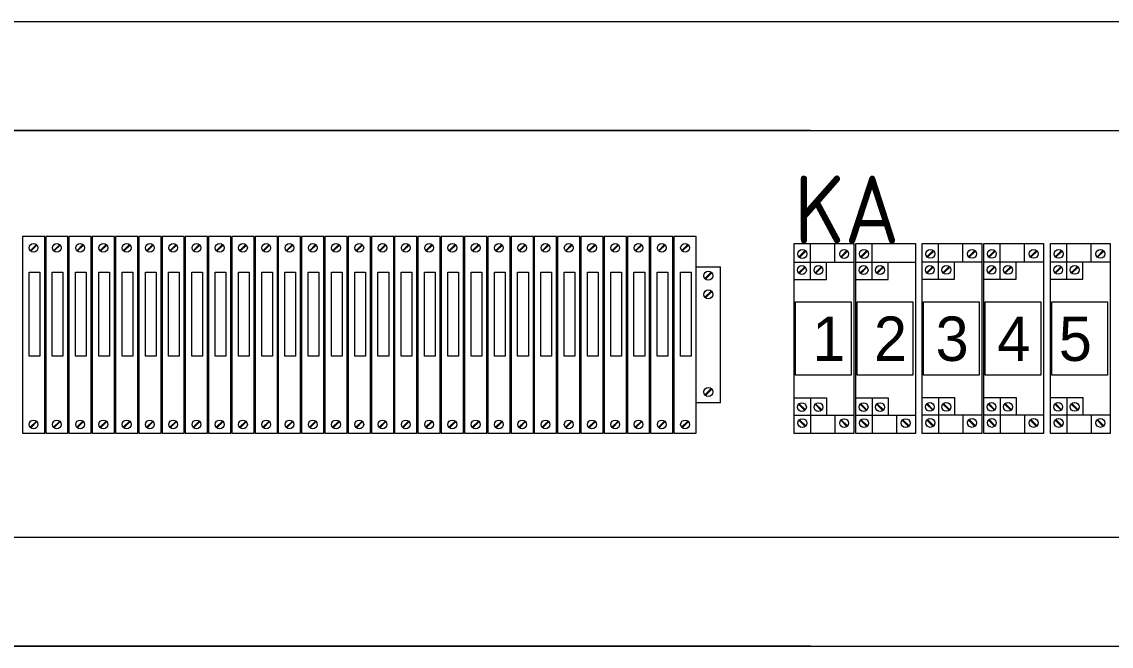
# Model space of a CAD drawing. Header units: millimetres. Extents: x 32721 to 72822, y 57624 to 123188.
# Drawn here: x 33314.6 to 33517.5, y 61780.2 to 61896.4 of the extents above; entities that cross this region are included whole.
import ezdxf

# ---------------------------------------------------------------- set-up
doc = ezdxf.new("R2010")
doc.units = ezdxf.units.MM
doc.header["$LTSCALE"] = 10
doc.layers.add('1轮廓实线层', color=7, linetype='Continuous', lineweight=18)
doc.layers.add('6文字层', color=3, linetype='Continuous', lineweight=18)
doc.styles.get("Standard").update_dxf_attribs({"font": 'isocp.shx', "width": 0.707, "bigfont": 'hztxt.shx'})
doc.styles.add('样式 1', font='SIMYOU.TTF', dxfattribs={"width": 0.75})

msp = doc.modelspace()

# ---------------------------------------------------------------- linework, layer by layer
at = {"layer": '1轮廓实线层'}
for p, q in [((33461.48, 61896.4), (33085.74, 61896.4)), ((33664.14, 61896.4), (33085.75, 61896.4)), ((33461.48, 61876.18), (33085.74, 61876.18)), ((33085.74, 61876.18), (33664.15, 61876.18)), ((33461.48, 61800.37), (33085.74, 61800.37)), ((33664.15, 61800.37), (33085.74, 61800.37)), ((33461.48, 61780.15), (33085.74, 61780.15)), ((33085.74, 61780.15), (33664.15, 61780.15))]:
    msp.add_line(p, q, dxfattribs=at)
at = {"layer": '1轮廓实线层', "lineweight": 13}
for p, q in [((33318.9, 61856.44), (33314.76, 61856.44)), ((33314.76, 61856.44), (33314.76, 61819.8)), ((33318.9, 61819.8), (33318.9, 61856.44)), ((33323.23, 61856.44), (33319.09, 61856.44)), ((33319.09, 61856.44), (33319.09, 61819.8)), ((33323.23, 61819.8), (33323.23, 61856.44)), ((33327.56, 61856.44), (33323.42, 61856.44)), ((33323.42, 61856.44), (33323.42, 61819.8)), ((33327.56, 61819.8), (33327.56, 61856.44)), ((33331.9, 61856.44), (33327.75, 61856.44)), ((33327.75, 61856.44), (33327.75, 61819.8)), ((33331.9, 61819.8), (33331.9, 61856.44)), ((33336.23, 61856.44), (33332.08, 61856.44)), ((33332.08, 61856.44), (33332.08, 61819.8)), ((33336.23, 61819.8), (33336.23, 61856.44)), ((33340.56, 61856.44), (33336.42, 61856.44)), ((33336.42, 61856.44), (33336.42, 61819.8)), ((33340.56, 61819.8), (33340.56, 61856.44)), ((33344.89, 61856.44), (33340.75, 61856.44)), ((33340.75, 61856.44), (33340.75, 61819.8)), ((33344.89, 61819.8), (33344.89, 61856.44)), ((33349.22, 61856.44), (33345.08, 61856.44)), ((33345.08, 61856.44), (33345.08, 61819.8)), ((33349.22, 61819.8), (33349.22, 61856.44)), ((33353.55, 61856.44), (33349.41, 61856.44)), ((33349.41, 61856.44), (33349.41, 61819.8)), ((33353.55, 61819.8), (33353.55, 61856.44)), ((33357.89, 61856.44), (33353.74, 61856.44)), ((33353.74, 61856.44), (33353.74, 61819.8)), ((33357.89, 61819.8), (33357.89, 61856.44)), ((33362.22, 61856.44), (33358.07, 61856.44)), ((33358.07, 61856.44), (33358.07, 61819.8)), ((33362.22, 61819.8), (33362.22, 61856.44)), ((33366.55, 61856.44), (33362.4, 61856.44)), ((33362.4, 61856.44), (33362.4, 61819.8)), ((33366.55, 61819.8), (33366.55, 61856.44)), ((33370.88, 61856.44), (33366.74, 61856.44)), ((33366.74, 61856.44), (33366.74, 61819.8)), ((33370.88, 61819.8), (33370.88, 61856.44)), ((33375.21, 61856.44), (33371.07, 61856.44)), ((33371.07, 61856.44), (33371.07, 61819.8)), ((33375.21, 61819.8), (33375.21, 61856.44)), ((33379.54, 61856.44), (33375.4, 61856.44)), ((33375.4, 61856.44), (33375.4, 61819.8)), ((33379.54, 61819.8), (33379.54, 61856.44)), ((33383.88, 61856.44), (33379.73, 61856.44)), ((33379.73, 61856.44), (33379.73, 61819.8)), ((33383.88, 61819.8), (33383.88, 61856.44)), ((33388.21, 61856.44), (33384.06, 61856.44)), ((33384.06, 61856.44), (33384.06, 61819.8)), ((33388.21, 61819.8), (33388.21, 61856.44)), ((33392.54, 61856.44), (33388.39, 61856.44)), ((33388.39, 61856.44), (33388.39, 61819.8)), ((33392.54, 61819.8), (33392.54, 61856.44)), ((33396.87, 61856.44), (33392.73, 61856.44)), ((33392.73, 61856.44), (33392.73, 61819.8)), ((33396.87, 61819.8), (33396.87, 61856.44)), ((33401.21, 61856.44), (33397.07, 61856.44)), ((33397.07, 61856.44), (33397.07, 61819.8)), ((33401.21, 61819.8), (33401.21, 61856.44)), ((33405.55, 61856.44), (33401.4, 61856.44)), ((33401.4, 61856.44), (33401.4, 61819.8)), ((33405.55, 61819.8), (33405.55, 61856.44)), ((33409.88, 61856.44), (33405.73, 61856.44)), ((33405.73, 61856.44), (33405.73, 61819.8)), ((33409.88, 61819.8), (33409.88, 61856.44)), ((33414.21, 61856.44), (33410.06, 61856.44)), ((33410.06, 61856.44), (33410.06, 61819.8)), ((33414.21, 61819.8), (33414.21, 61856.44)), ((33418.54, 61856.44), (33414.4, 61856.44)), ((33414.4, 61856.44), (33414.4, 61819.8)), ((33418.54, 61819.8), (33418.54, 61856.44)), ((33422.87, 61856.44), (33418.73, 61856.44)), ((33418.73, 61856.44), (33418.73, 61819.8)), ((33422.87, 61819.8), (33422.87, 61856.44)), ((33427.2, 61856.44), (33423.06, 61856.44)), ((33423.06, 61856.44), (33423.06, 61819.8)), ((33427.2, 61819.8), (33427.2, 61856.44)), ((33431.53, 61856.44), (33427.39, 61856.44)), ((33427.39, 61856.44), (33427.39, 61819.8)), ((33431.53, 61819.8), (33431.53, 61856.44)), ((33435.87, 61856.44), (33431.72, 61856.44)), ((33431.72, 61856.44), (33431.72, 61819.8)), ((33435.87, 61819.8), (33435.87, 61856.44)), ((33440.2, 61856.44), (33436.05, 61856.44)), ((33436.05, 61856.44), (33436.05, 61819.8)), ((33440.2, 61819.8), (33440.2, 61856.44)), ((33316.2, 61853.78), (33317.36, 61854.94)), ((33316.3, 61853.68), (33317.46, 61854.84)), ((33320.53, 61853.78), (33321.69, 61854.94)), ((33320.63, 61853.68), (33321.79, 61854.84)), ((33324.86, 61853.78), (33326.02, 61854.94)), ((33324.96, 61853.68), (33326.12, 61854.84)), ((33329.19, 61853.78), (33330.35, 61854.94)), ((33329.29, 61853.68), (33330.46, 61854.84)), ((33333.52, 61853.78), (33334.69, 61854.94)), ((33333.63, 61853.68), (33334.79, 61854.84)), ((33337.86, 61853.78), (33339.02, 61854.94)), ((33337.96, 61853.68), (33339.12, 61854.84)), ((33342.19, 61853.78), (33343.35, 61854.94)), ((33342.29, 61853.68), (33343.45, 61854.84)), ((33346.52, 61853.78), (33347.68, 61854.94)), ((33346.62, 61853.68), (33347.78, 61854.84)), ((33350.85, 61853.78), (33352.01, 61854.94)), ((33350.95, 61853.68), (33352.11, 61854.84)), ((33355.18, 61853.78), (33356.34, 61854.94)), ((33355.28, 61853.68), (33356.45, 61854.84)), ((33359.51, 61853.78), (33360.68, 61854.94)), ((33359.62, 61853.68), (33360.78, 61854.84)), ((33363.85, 61853.78), (33365.01, 61854.94)), ((33363.95, 61853.68), (33365.11, 61854.84)), ((33368.18, 61853.78), (33369.34, 61854.94)), ((33368.28, 61853.68), (33369.44, 61854.84)), ((33372.51, 61853.78), (33373.67, 61854.94)), ((33372.61, 61853.68), (33373.77, 61854.84)), ((33376.84, 61853.78), (33378, 61854.94)), ((33376.94, 61853.68), (33378.1, 61854.84)), ((33381.17, 61853.78), (33382.33, 61854.94)), ((33381.27, 61853.68), (33382.44, 61854.84)), ((33385.5, 61853.78), (33386.66, 61854.94)), ((33385.61, 61853.68), (33386.77, 61854.84)), ((33389.83, 61853.78), (33391, 61854.94)), ((33389.94, 61853.68), (33391.1, 61854.84)), ((33394.17, 61853.78), (33395.33, 61854.94)), ((33394.27, 61853.68), (33395.43, 61854.84)), ((33398.51, 61853.78), (33399.67, 61854.94)), ((33398.61, 61853.68), (33399.77, 61854.84)), ((33402.84, 61853.78), (33404, 61854.94)), ((33402.94, 61853.68), (33404.11, 61854.84)), ((33407.17, 61853.78), (33408.33, 61854.94)), ((33407.28, 61853.68), (33408.44, 61854.84)), ((33411.5, 61853.78), (33412.67, 61854.94)), ((33411.61, 61853.68), (33412.77, 61854.84)), ((33415.84, 61853.78), (33417, 61854.94)), ((33415.94, 61853.68), (33417.1, 61854.84)), ((33420.17, 61853.78), (33421.33, 61854.94)), ((33420.27, 61853.68), (33421.43, 61854.84)), ((33424.5, 61853.78), (33425.66, 61854.94)), ((33424.6, 61853.68), (33425.76, 61854.84)), ((33428.83, 61853.78), (33429.99, 61854.94)), ((33428.93, 61853.68), (33430.09, 61854.84)), ((33433.16, 61853.78), (33434.32, 61854.94)), ((33433.26, 61853.68), (33434.43, 61854.84)), ((33437.49, 61853.78), (33438.66, 61854.94)), ((33437.6, 61853.68), (33438.76, 61854.84)), ((33458.46, 61855.12), (33469.58, 61855.12)), ((33458.46, 61819.74), (33458.46, 61855.12)), ((33461.51, 61852.24), (33461.51, 61855.12)), ((33466.02, 61851.66), (33466.02, 61855.12)), ((33469.58, 61855.12), (33469.58, 61819.74)), ((33469.93, 61855.12), (33481.05, 61855.12)), ((33469.93, 61819.74), (33469.93, 61855.12)), ((33472.98, 61852.24), (33472.98, 61855.12)), ((33481.05, 61855.12), (33481.05, 61819.74)), ((33482.28, 61855.14), (33493.4, 61855.14)), ((33482.28, 61819.76), (33482.28, 61855.14)), ((33485.33, 61852.27), (33485.33, 61855.14)), ((33489.83, 61851.69), (33489.83, 61855.14)), ((33493.4, 61855.14), (33493.4, 61819.76)), ((33493.75, 61855.14), (33504.87, 61855.14)), ((33493.75, 61819.76), (33493.75, 61855.14)), ((33496.8, 61852.27), (33496.8, 61855.14)), ((33501.31, 61851.69), (33501.31, 61855.14)), ((33504.87, 61855.14), (33504.87, 61819.76)), ((33506.18, 61855.14), (33517.3, 61855.14)), ((33506.18, 61819.76), (33506.18, 61855.14)), ((33509.23, 61852.27), (33509.23, 61855.14)), ((33513.73, 61851.69), (33513.73, 61855.14)), ((33517.3, 61855.14), (33517.3, 61819.76)), ((33459.34, 61852.64), (33460.5, 61853.8)), ((33459.44, 61852.53), (33460.6, 61853.7)), ((33461.51, 61848.45), (33461.51, 61852.24)), ((33467.11, 61852.64), (33468.27, 61853.8)), ((33467.21, 61852.53), (33468.37, 61853.7)), ((33470.81, 61852.64), (33471.97, 61853.8)), ((33470.91, 61852.53), (33472.07, 61853.7)), ((33472.98, 61848.45), (33472.98, 61852.24)), ((33483.16, 61852.66), (33484.32, 61853.82)), ((33483.26, 61852.56), (33484.42, 61853.72)), ((33485.33, 61848.48), (33485.33, 61852.27)), ((33490.93, 61852.66), (33492.09, 61853.82)), ((33491.03, 61852.56), (33492.19, 61853.72)), ((33494.63, 61852.66), (33495.79, 61853.82)), ((33494.73, 61852.56), (33495.89, 61853.72)), ((33496.8, 61848.48), (33496.8, 61852.27)), ((33502.4, 61852.66), (33503.56, 61853.82)), ((33502.5, 61852.56), (33503.67, 61853.72)), ((33507.05, 61852.66), (33508.22, 61853.82)), ((33507.16, 61852.56), (33508.32, 61853.72)), ((33509.23, 61848.48), (33509.23, 61852.27)), ((33514.83, 61852.66), (33515.99, 61853.82)), ((33514.93, 61852.56), (33516.09, 61853.72)), ((33440.2, 61850.75), (33444.75, 61850.75)), ((33440.2, 61825.48), (33440.2, 61850.75)), ((33444.75, 61825.48), (33444.75, 61850.75)), ((33458.46, 61851.66), (33469.58, 61851.66)), ((33459.26, 61849.65), (33460.42, 61850.81)), ((33459.36, 61849.55), (33460.53, 61850.71)), ((33462.33, 61849.65), (33463.49, 61850.81)), ((33462.43, 61849.55), (33463.59, 61850.71)), ((33464.46, 61848.45), (33464.46, 61851.66)), ((33469.93, 61851.66), (33481.05, 61851.66)), ((33470.74, 61849.65), (33471.9, 61850.81)), ((33470.84, 61849.55), (33472, 61850.71)), ((33473.8, 61849.65), (33474.96, 61850.81)), ((33473.9, 61849.55), (33475.06, 61850.71)), ((33475.94, 61848.45), (33475.94, 61851.66)), ((33482.28, 61851.69), (33493.4, 61851.69)), ((33483.08, 61849.68), (33484.24, 61850.84)), ((33483.18, 61849.58), (33484.34, 61850.74)), ((33486.14, 61849.68), (33487.31, 61850.84)), ((33486.25, 61849.58), (33487.41, 61850.74)), ((33488.28, 61848.48), (33488.28, 61851.69)), ((33493.75, 61851.69), (33504.87, 61851.69)), ((33494.55, 61849.68), (33495.72, 61850.84)), ((33494.66, 61849.58), (33495.82, 61850.74)), ((33497.62, 61849.68), (33498.78, 61850.84)), ((33497.72, 61849.58), (33498.88, 61850.74)), ((33499.75, 61848.48), (33499.75, 61851.69)), ((33506.18, 61851.69), (33517.3, 61851.69)), ((33506.98, 61849.68), (33508.14, 61850.84)), ((33507.08, 61849.58), (33508.24, 61850.74)), ((33510.04, 61849.68), (33511.2, 61850.84)), ((33510.14, 61849.58), (33511.31, 61850.74)), ((33512.18, 61848.48), (33512.18, 61851.69)), ((33441.84, 61848.6), (33443, 61849.76)), ((33441.94, 61848.49), (33443.1, 61849.66)), ((33458.46, 61848.45), (33464.46, 61848.45)), ((33469.93, 61848.45), (33475.94, 61848.45)), ((33482.28, 61848.48), (33488.28, 61848.48)), ((33493.75, 61848.48), (33499.75, 61848.48)), ((33506.18, 61848.48), (33512.18, 61848.48)), ((33441.84, 61845.12), (33443, 61846.28)), ((33441.94, 61845.02), (33443.1, 61846.18)), ((33441.84, 61826.95), (33443, 61828.12)), ((33441.94, 61826.85), (33443.1, 61828.01)), ((33458.46, 61826.4), (33464.46, 61826.4)), ((33461.51, 61826.4), (33461.51, 61822.61)), ((33464.46, 61826.4), (33464.46, 61823.19)), ((33469.93, 61826.4), (33475.94, 61826.4)), ((33472.98, 61826.4), (33472.98, 61822.61)), ((33475.94, 61826.4), (33475.94, 61823.19)), ((33482.28, 61826.43), (33488.28, 61826.43)), ((33485.33, 61826.43), (33485.33, 61822.64)), ((33488.28, 61826.43), (33488.28, 61823.22)), ((33493.75, 61826.43), (33499.75, 61826.43)), ((33496.8, 61826.43), (33496.8, 61822.64)), ((33499.75, 61826.43), (33499.75, 61823.22)), ((33506.18, 61826.43), (33512.18, 61826.43)), ((33509.23, 61826.43), (33509.23, 61822.64)), ((33512.18, 61826.43), (33512.18, 61823.22)), ((33444.75, 61825.48), (33440.2, 61825.48)), ((33459.26, 61825.2), (33460.42, 61824.04)), ((33459.36, 61825.3), (33460.53, 61824.14)), ((33462.33, 61825.2), (33463.49, 61824.04)), ((33462.43, 61825.3), (33463.59, 61824.14)), ((33470.74, 61825.2), (33471.9, 61824.04)), ((33470.84, 61825.3), (33472, 61824.14)), ((33473.8, 61825.2), (33474.96, 61824.04)), ((33473.9, 61825.3), (33475.06, 61824.14)), ((33483.08, 61825.23), (33484.24, 61824.07)), ((33483.18, 61825.33), (33484.34, 61824.17)), ((33486.14, 61825.23), (33487.31, 61824.07)), ((33486.25, 61825.33), (33487.41, 61824.17)), ((33494.55, 61825.23), (33495.72, 61824.07)), ((33494.66, 61825.33), (33495.82, 61824.17)), ((33497.62, 61825.23), (33498.78, 61824.07)), ((33497.72, 61825.33), (33498.88, 61824.17)), ((33506.98, 61825.23), (33508.14, 61824.07)), ((33507.08, 61825.33), (33508.24, 61824.17)), ((33510.04, 61825.23), (33511.2, 61824.07)), ((33510.14, 61825.33), (33511.31, 61824.17)), ((33316.2, 61820.91), (33317.36, 61822.07)), ((33316.3, 61820.8), (33317.46, 61821.97)), ((33320.53, 61820.91), (33321.69, 61822.07)), ((33320.63, 61820.8), (33321.79, 61821.97)), ((33324.86, 61820.91), (33326.02, 61822.07)), ((33324.96, 61820.8), (33326.12, 61821.97)), ((33329.19, 61820.91), (33330.35, 61822.07)), ((33329.29, 61820.8), (33330.46, 61821.97)), ((33333.52, 61820.91), (33334.69, 61822.07)), ((33333.63, 61820.8), (33334.79, 61821.97)), ((33337.86, 61820.91), (33339.02, 61822.07)), ((33337.96, 61820.8), (33339.12, 61821.97)), ((33342.19, 61820.91), (33343.35, 61822.07)), ((33342.29, 61820.8), (33343.45, 61821.97)), ((33346.52, 61820.91), (33347.68, 61822.07)), ((33346.62, 61820.8), (33347.78, 61821.97)), ((33350.85, 61820.91), (33352.01, 61822.07)), ((33350.95, 61820.8), (33352.11, 61821.97)), ((33355.18, 61820.91), (33356.34, 61822.07)), ((33355.28, 61820.8), (33356.45, 61821.97)), ((33359.51, 61820.91), (33360.68, 61822.07)), ((33359.62, 61820.8), (33360.78, 61821.97)), ((33363.85, 61820.91), (33365.01, 61822.07)), ((33363.95, 61820.8), (33365.11, 61821.97)), ((33368.18, 61820.91), (33369.34, 61822.07)), ((33368.28, 61820.8), (33369.44, 61821.97)), ((33372.51, 61820.91), (33373.67, 61822.07)), ((33372.61, 61820.8), (33373.77, 61821.97)), ((33376.84, 61820.91), (33378, 61822.07)), ((33376.94, 61820.8), (33378.1, 61821.97)), ((33381.17, 61820.91), (33382.33, 61822.07)), ((33381.27, 61820.8), (33382.44, 61821.97)), ((33385.5, 61820.91), (33386.66, 61822.07)), ((33385.61, 61820.8), (33386.77, 61821.97)), ((33389.83, 61820.91), (33391, 61822.07)), ((33389.94, 61820.8), (33391.1, 61821.97)), ((33394.17, 61820.91), (33395.33, 61822.07)), ((33394.27, 61820.8), (33395.43, 61821.97)), ((33398.51, 61820.91), (33399.67, 61822.07)), ((33398.61, 61820.8), (33399.77, 61821.97)), ((33402.84, 61820.91), (33404, 61822.07)), ((33402.94, 61820.8), (33404.11, 61821.97)), ((33407.17, 61820.91), (33408.33, 61822.07)), ((33407.28, 61820.8), (33408.44, 61821.97)), ((33411.5, 61820.91), (33412.67, 61822.07)), ((33411.61, 61820.8), (33412.77, 61821.97)), ((33415.84, 61820.91), (33417, 61822.07)), ((33415.94, 61820.8), (33417.1, 61821.97)), ((33420.17, 61820.91), (33421.33, 61822.07)), ((33420.27, 61820.8), (33421.43, 61821.97)), ((33424.5, 61820.91), (33425.66, 61822.07)), ((33424.6, 61820.8), (33425.76, 61821.97)), ((33428.83, 61820.91), (33429.99, 61822.07)), ((33428.93, 61820.8), (33430.09, 61821.97)), ((33433.16, 61820.91), (33434.32, 61822.07)), ((33433.26, 61820.8), (33434.43, 61821.97)), ((33437.49, 61820.91), (33438.66, 61822.07)), ((33437.6, 61820.8), (33438.76, 61821.97)), ((33458.46, 61823.19), (33469.58, 61823.19)), ((33459.34, 61822.22), (33460.5, 61821.06)), ((33459.44, 61822.32), (33460.6, 61821.16)), ((33461.51, 61822.61), (33461.51, 61819.74)), ((33466.02, 61823.19), (33466.02, 61819.74)), ((33467.11, 61822.22), (33468.27, 61821.06)), ((33467.21, 61822.32), (33468.37, 61821.16)), ((33469.93, 61823.19), (33481.05, 61823.19)), ((33470.81, 61822.22), (33471.97, 61821.06)), ((33470.91, 61822.32), (33472.07, 61821.16)), ((33472.98, 61822.61), (33472.98, 61819.74)), ((33477.49, 61823.19), (33477.49, 61819.74)), ((33478.58, 61822.22), (33479.75, 61821.06)), ((33478.69, 61822.32), (33479.85, 61821.16)), ((33482.28, 61823.22), (33493.4, 61823.22)), ((33483.16, 61822.25), (33484.32, 61821.08)), ((33483.26, 61822.35), (33484.42, 61821.19)), ((33485.33, 61822.64), (33485.33, 61819.76)), ((33489.83, 61823.22), (33489.83, 61819.76)), ((33490.93, 61822.25), (33492.09, 61821.08)), ((33491.03, 61822.35), (33492.19, 61821.19)), ((33493.75, 61823.22), (33504.87, 61823.22)), ((33494.63, 61822.25), (33495.79, 61821.08)), ((33494.73, 61822.35), (33495.89, 61821.19)), ((33496.8, 61822.64), (33496.8, 61819.76)), ((33501.31, 61823.22), (33501.31, 61819.76)), ((33502.4, 61822.25), (33503.56, 61821.08)), ((33502.5, 61822.35), (33503.67, 61821.19)), ((33506.18, 61823.22), (33517.3, 61823.22)), ((33507.05, 61822.25), (33508.22, 61821.08)), ((33507.16, 61822.35), (33508.32, 61821.19)), ((33509.23, 61822.64), (33509.23, 61819.76)), ((33513.73, 61823.22), (33513.73, 61819.76)), ((33514.83, 61822.25), (33515.99, 61821.08)), ((33514.93, 61822.35), (33516.09, 61821.19)), ((33314.76, 61819.8), (33318.9, 61819.8)), ((33319.09, 61819.8), (33323.23, 61819.8)), ((33323.42, 61819.8), (33327.56, 61819.8)), ((33327.75, 61819.8), (33331.9, 61819.8)), ((33332.08, 61819.8), (33336.23, 61819.8)), ((33336.42, 61819.8), (33340.56, 61819.8)), ((33340.75, 61819.8), (33344.89, 61819.8)), ((33345.08, 61819.8), (33349.22, 61819.8)), ((33349.41, 61819.8), (33353.55, 61819.8)), ((33353.74, 61819.8), (33357.89, 61819.8)), ((33358.07, 61819.8), (33362.22, 61819.8)), ((33362.4, 61819.8), (33366.55, 61819.8)), ((33366.74, 61819.8), (33370.88, 61819.8)), ((33371.07, 61819.8), (33375.21, 61819.8)), ((33375.4, 61819.8), (33379.54, 61819.8)), ((33379.73, 61819.8), (33383.88, 61819.8)), ((33384.06, 61819.8), (33388.21, 61819.8)), ((33388.39, 61819.8), (33392.54, 61819.8)), ((33392.73, 61819.8), (33396.87, 61819.8)), ((33397.07, 61819.8), (33401.21, 61819.8)), ((33401.4, 61819.8), (33405.55, 61819.8)), ((33405.73, 61819.8), (33409.88, 61819.8)), ((33410.06, 61819.8), (33414.21, 61819.8)), ((33414.4, 61819.8), (33418.54, 61819.8)), ((33418.73, 61819.8), (33422.87, 61819.8)), ((33423.06, 61819.8), (33427.2, 61819.8)), ((33427.39, 61819.8), (33431.53, 61819.8)), ((33431.72, 61819.8), (33435.87, 61819.8)), ((33436.05, 61819.8), (33440.2, 61819.8)), ((33469.58, 61819.74), (33458.46, 61819.74)), ((33481.05, 61819.74), (33469.93, 61819.74)), ((33493.4, 61819.76), (33482.28, 61819.76)), ((33504.87, 61819.76), (33493.75, 61819.76)), ((33517.3, 61819.76), (33506.18, 61819.76))]:
    msp.add_line(p, q, dxfattribs=at)
for points in [[(33315.98, 61849.79), (33317.97, 61849.79), (33317.97, 61834.15), (33315.98, 61834.15)], [(33320.31, 61849.79), (33322.3, 61849.79), (33322.3, 61834.15), (33320.31, 61834.15)], [(33324.64, 61849.79), (33326.64, 61849.79), (33326.64, 61834.15), (33324.64, 61834.15)], [(33328.97, 61849.79), (33330.97, 61849.79), (33330.97, 61834.15), (33328.97, 61834.15)], [(33333.31, 61849.79), (33335.3, 61849.79), (33335.3, 61834.15), (33333.31, 61834.15)], [(33337.64, 61849.79), (33339.63, 61849.79), (33339.63, 61834.15), (33337.64, 61834.15)], [(33341.97, 61849.79), (33343.96, 61849.79), (33343.96, 61834.15), (33341.97, 61834.15)], [(33346.3, 61849.79), (33348.29, 61849.79), (33348.29, 61834.15), (33346.3, 61834.15)], [(33350.63, 61849.79), (33352.63, 61849.79), (33352.63, 61834.15), (33350.63, 61834.15)], [(33354.96, 61849.79), (33356.96, 61849.79), (33356.96, 61834.15), (33354.96, 61834.15)], [(33359.3, 61849.79), (33361.29, 61849.79), (33361.29, 61834.15), (33359.3, 61834.15)], [(33363.63, 61849.79), (33365.62, 61849.79), (33365.62, 61834.15), (33363.63, 61834.15)], [(33367.96, 61849.79), (33369.95, 61849.79), (33369.95, 61834.15), (33367.96, 61834.15)], [(33372.29, 61849.79), (33374.28, 61849.79), (33374.28, 61834.15), (33372.29, 61834.15)], [(33376.62, 61849.79), (33378.62, 61849.79), (33378.62, 61834.15), (33376.62, 61834.15)], [(33380.95, 61849.79), (33382.95, 61849.79), (33382.95, 61834.15), (33380.95, 61834.15)], [(33385.29, 61849.79), (33387.28, 61849.79), (33387.28, 61834.15), (33385.29, 61834.15)], [(33389.62, 61849.79), (33391.61, 61849.79), (33391.61, 61834.15), (33389.62, 61834.15)], [(33393.95, 61849.79), (33395.94, 61849.79), (33395.94, 61834.15), (33393.95, 61834.15)], [(33398.29, 61849.79), (33400.29, 61849.79), (33400.29, 61834.15), (33398.29, 61834.15)], [(33402.62, 61849.79), (33404.62, 61849.79), (33404.62, 61834.15), (33402.62, 61834.15)], [(33406.95, 61849.79), (33408.95, 61849.79), (33408.95, 61834.15), (33406.95, 61834.15)], [(33411.29, 61849.79), (33413.28, 61849.79), (33413.28, 61834.15), (33411.29, 61834.15)], [(33415.62, 61849.79), (33417.61, 61849.79), (33417.61, 61834.15), (33415.62, 61834.15)], [(33419.95, 61849.79), (33421.94, 61849.79), (33421.94, 61834.15), (33419.95, 61834.15)], [(33424.28, 61849.79), (33426.28, 61849.79), (33426.28, 61834.15), (33424.28, 61834.15)], [(33428.61, 61849.79), (33430.61, 61849.79), (33430.61, 61834.15), (33428.61, 61834.15)], [(33432.94, 61849.79), (33434.94, 61849.79), (33434.94, 61834.15), (33432.94, 61834.15)], [(33437.28, 61849.79), (33439.27, 61849.79), (33439.27, 61834.15), (33437.28, 61834.15)], [(33458.71, 61844.26), (33469.07, 61844.26), (33469.07, 61830.6), (33458.71, 61830.6)], [(33470.18, 61844.26), (33480.55, 61844.26), (33480.55, 61830.6), (33470.18, 61830.6)], [(33482.52, 61844.28), (33492.89, 61844.28), (33492.89, 61830.62), (33482.52, 61830.62)], [(33494, 61844.28), (33504.36, 61844.28), (33504.36, 61830.62), (33494, 61830.62)], [(33506.42, 61844.28), (33516.79, 61844.28), (33516.79, 61830.62), (33506.42, 61830.62)]]:
    msp.add_lwpolyline(points, close=True, dxfattribs=at)
for centre in [(33316.83, 61854.31), (33321.16, 61854.31), (33325.49, 61854.31), (33329.82, 61854.31), (33334.16, 61854.31), (33338.49, 61854.31), (33342.82, 61854.31), (33347.15, 61854.31), (33351.48, 61854.31), (33355.81, 61854.31), (33360.15, 61854.31), (33364.48, 61854.31), (33368.81, 61854.31), (33373.14, 61854.31), (33377.47, 61854.31), (33381.8, 61854.31), (33386.13, 61854.31), (33390.47, 61854.31), (33394.8, 61854.31), (33399.14, 61854.31), (33403.47, 61854.31), (33407.8, 61854.31), (33412.14, 61854.31), (33416.47, 61854.31), (33420.8, 61854.31), (33425.13, 61854.31), (33429.46, 61854.31), (33433.79, 61854.31), (33438.13, 61854.31), (33459.97, 61853.17), (33467.74, 61853.17), (33471.44, 61853.17), (33483.79, 61853.19), (33491.56, 61853.19), (33495.26, 61853.19), (33503.03, 61853.19), (33507.69, 61853.19), (33515.46, 61853.19), (33442.47, 61849.13), (33459.89, 61850.18), (33462.96, 61850.18), (33471.37, 61850.18), (33474.43, 61850.18), (33483.71, 61850.21), (33486.78, 61850.21), (33495.19, 61850.21), (33498.25, 61850.21), (33507.61, 61850.21), (33510.67, 61850.21), (33442.47, 61845.65), (33442.47, 61827.48), (33483.71, 61824.7), (33486.78, 61824.7), (33495.19, 61824.7), (33498.25, 61824.7), (33507.61, 61824.7), (33510.67, 61824.7), (33459.89, 61824.67), (33462.96, 61824.67), (33471.37, 61824.67), (33474.43, 61824.67), (33316.83, 61821.44), (33321.16, 61821.44), (33325.49, 61821.44), (33329.82, 61821.44), (33334.16, 61821.44), (33338.49, 61821.44), (33342.82, 61821.44), (33347.15, 61821.44), (33351.48, 61821.44), (33355.81, 61821.44), (33360.15, 61821.44), (33364.48, 61821.44), (33368.81, 61821.44), (33373.14, 61821.44), (33377.47, 61821.44), (33381.8, 61821.44), (33386.13, 61821.44), (33390.47, 61821.44), (33394.8, 61821.44), (33399.14, 61821.44), (33403.47, 61821.44), (33407.8, 61821.44), (33412.14, 61821.44), (33416.47, 61821.44), (33420.8, 61821.44), (33425.13, 61821.44), (33429.46, 61821.44), (33433.79, 61821.44), (33438.13, 61821.44), (33459.97, 61821.69), (33467.74, 61821.69), (33471.44, 61821.69), (33479.21, 61821.69), (33483.79, 61821.72), (33491.56, 61821.72), (33495.26, 61821.72), (33503.03, 61821.72), (33507.69, 61821.72), (33515.46, 61821.72)]:
    msp.add_circle(centre, 0.821, dxfattribs=at)

# ---------------------------------------------------------------- texts
at = {"layer": '6文字层'}
msp.add_text('KA', height=12.635, rotation=360, dxfattribs=at).set_placement((33458.46, 61855.12))
at = {"layer": '6文字层', "style": '样式 1'}
for s, p in [('1', (33461.83, 61833.26)), ('2', (33473.3, 61833.26)), ('3', (33484.78, 61833.26)), ('4', (33496.25, 61833.26)), ('5', (33507.72, 61833.26))]:
    msp.add_text(s, height=8.27, rotation=360, dxfattribs=at).set_placement(p)

doc.saveas('drawing.dxf')
